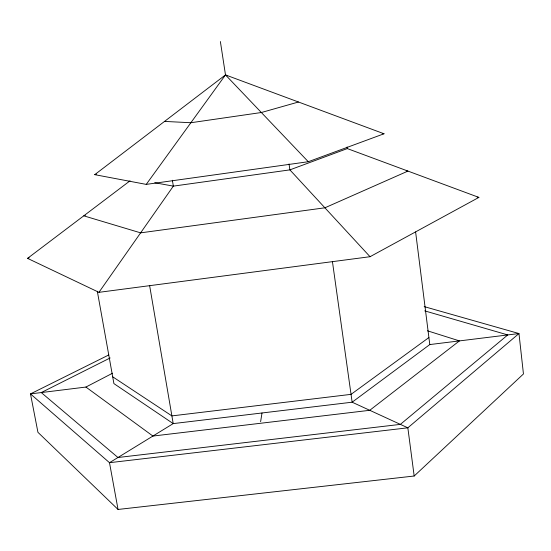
<?xml version="1.0" encoding="UTF-8"?>
<svg xmlns="http://www.w3.org/2000/svg" width="551" height="551" viewBox="0 0 551 551"><rect width="100%" height="100%" fill="white"/><g stroke="black" fill="none" stroke-linecap="round" stroke-linejoin="round"><path stroke-width="0.83" d="M260.616 421.694L262.007 412.981M130.07 180.797L27.55 258.364L98.946 292.333L173.345 186.128L172.38 180.253M146.235 184.392L308.284 161.725L384.019 133.769L225.49 74.908L94.738 174.66L146.235 184.392L225.49 74.908L220.379 41.545M108.767 354.961L30.491 393.903L37.943 432.328L118.045 509.455L414.173 476.016L523.45 373.964L518.973 333.548L424.167 306.604M112.535 373.227L85.908 387.057L30.491 393.903L109.497 462.695L407.843 427.81L518.973 333.548L429.787 344.568L352.137 402.202L173.207 423.602L109.497 462.695L118.045 509.455M428.905 337.543L351.042 394.358L171.891 415.902L112.686 376.794M98.946 292.333L370.038 256.711L478.888 197.403L347.302 148.584L289.888 169.873L173.345 186.128L154.762 182.739M110.145 357.957L41.27 392.567L117.962 457.509L400.377 424.38L507.767 334.932L424.711 310.867M27.55 258.364L29.162 257.785M85.391 215.283L83.766 215.834L140.615 232.853L324.897 207.803L407.954 171.085L406.252 170.913M94.738 174.66L96.377 174.171M298.463 102.018L261.353 112.514L190.887 122.728L164.535 121.413M382.311 133.679L384.019 133.769M477.187 197.189L478.888 197.403M427.466 330.807L459.438 340.904L369.755 410.302L152.916 436.055L85.908 387.057M226.922 75.824L225.49 74.908L308.284 161.725M370.038 256.711L289.888 169.873L289.027 163.929M97.313 291.231L113.905 383.592L173.207 423.602L149.59 285.39M332.418 261.47L352.137 402.202L407.843 427.81L414.173 476.016M347.089 147.007L347.302 148.584M415.612 231.937L429.787 344.568"/></g></svg>
